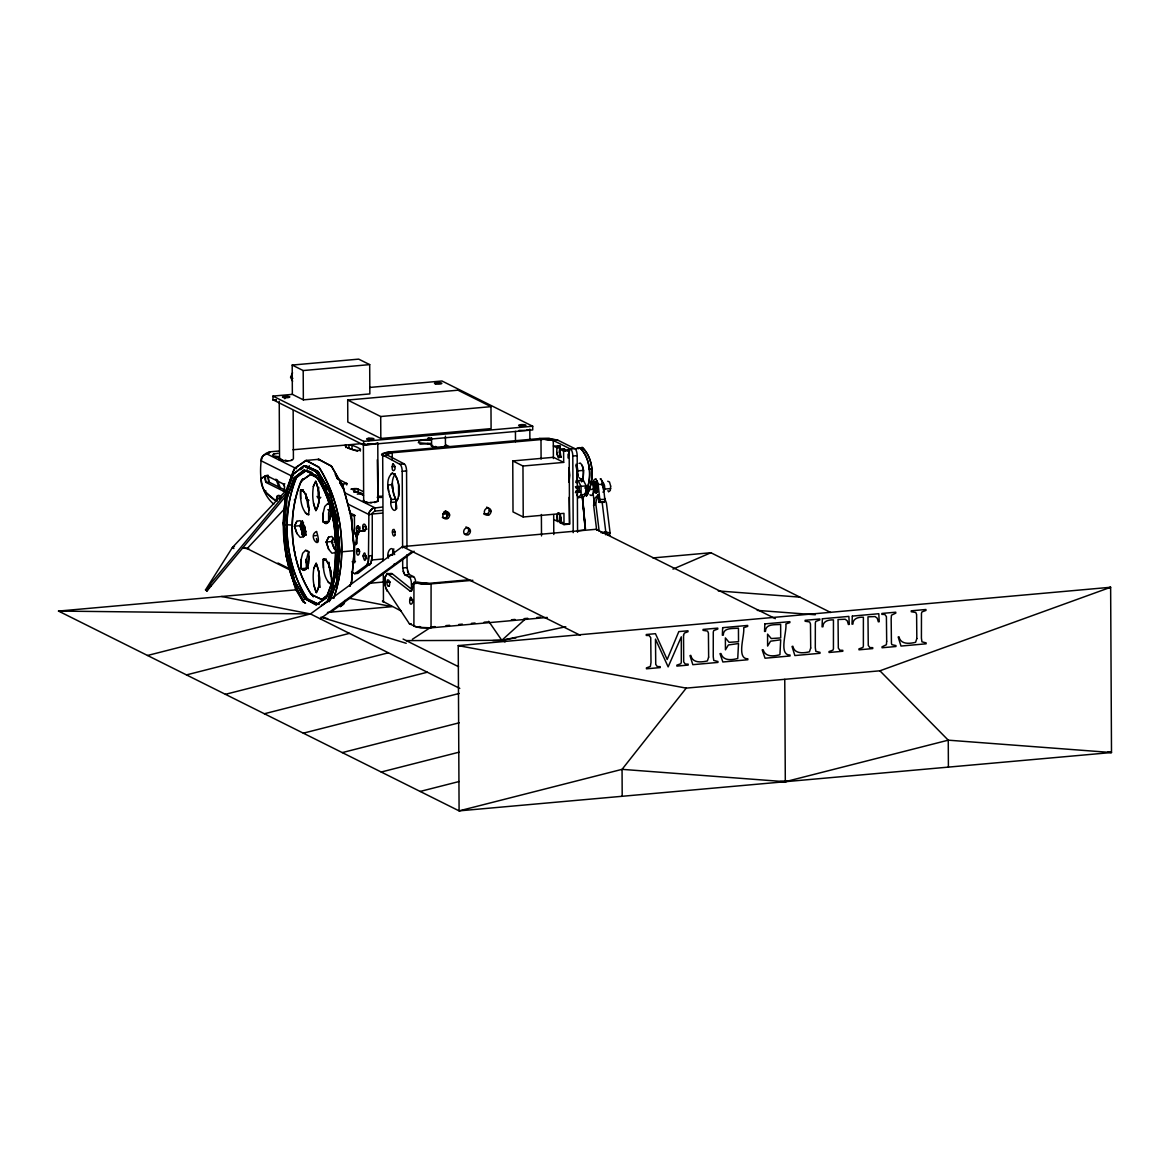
<?xml version="1.0" encoding="UTF-8"?>
<svg xmlns="http://www.w3.org/2000/svg" width="1170" height="1170" viewBox="0 0 1170 1170"><rect width="100%" height="100%" fill="white"/><g stroke="black" fill="none" stroke-linecap="round" stroke-linejoin="round"><path stroke-width="1.5" d="M469.653 579.706L429.683 583.289L413.946 582.441L413.902 626.228L420.981 627.822L431.043 627.837L547.311 617.438M417.383 582.134L431.086 584.049L431.043 627.837L417.193 627.281L409.441 623.829L385.588 587.866M269.597 452.38C270.621 450.859 259.784 455.305 261.129 460.79C259.491 476.453 260.866 493.096 273.736 504.168M596.685 530.259L593.614 505.206L594.96 498.23L598.148 494.764L599.069 502.354L599.961 500.716M605.036 500.716L604.144 502.354L599.069 502.354M586.594 493.477L586.521 495.904L588.554 491.254L586.068 493.667L586.521 495.904L584.561 494.047M303.366 489.733L300.602 489.981C300.207 498.332 300.778 508.248 307.037 514.39L308.719 514.683C309.158 506.668 308.368 497.996 303.571 491.268L300.602 489.981L300.661 498.712M326.123 558.924L323.359 559.172C322.964 567.538 323.549 577.453 329.794 583.581L331.49 583.889C331.914 575.859 331.125 567.187 326.328 560.474L323.359 559.172L323.432 567.918M300.983 559.977L301.012 568.693L303.615 570.346L306.057 569.293L308.353 564.247L308.924 551.977L307.227 550.602L305.545 550.353L302.65 553.278L300.983 559.977L301.012 568.693L303.981 570.36L306.672 568.503L308.514 563.472L309.158 556.32M308.193 552.781L306.525 559.479L306.555 568.196L301.012 568.693M323.139 513.177L323.169 521.893L325.772 523.546L328.214 522.478L330.496 517.447L331.3 509.52L330.671 516.672L328.828 521.688L326.137 523.56L323.169 521.893L323.139 513.177L324.792 506.478L327.702 503.553L329.384 503.787M330.335 505.981L328.682 512.679L328.697 521.396L323.169 521.893M305.56 603.077L304.244 602.331C283.579 571.033 281.063 531.385 285.729 495.1L293.129 474.333L303.527 465.923L315.447 471.115C340.134 508.365 344.331 559.567 327.761 600.868L321.37 605.65L327.015 601.994C344.726 560.927 339.987 509.652 316.192 471.905L304.083 465.865L293.187 474.289M304.332 598.06L294.504 580.495L287.484 554.185L284.866 524.643L287.206 497.469L294.24 477.696L304.463 470.033L315.871 475.722C335.98 505.264 338.218 543.187 333.742 577.673L326.05 598.221L315.841 604.861L304.609 598.543L316.543 604.817L326.752 597.168L333.742 577.673M292.149 476.263L261.129 460.79L262.782 455.964L269.597 452.351M333.348 579.296L333.392 578.667C338.232 543.67 336.331 504.636 315.154 474.991L303.937 470.106L293.977 478.135L287.25 497.411M559.435 452.073L561.337 457.397C559.567 455.437 557.286 447.905 562.39 448.856L569.161 450.611L569.556 524.131L564.013 524.628L560.006 522.639L560.796 518.222L558.865 513.001L557.929 513.162L556.978 516.657M569.234 481.265L569.249 467.473M603.15 487.919L603.296 485.916L603.486 487.817M356.631 551.465L357.142 548.935L358.298 548.818C361.808 553.176 356.601 559.07 356.631 551.465L359.79 551.187M560.43 454.209L559.918 456.856L558.573 457.631L556.671 452.322M569.029 478.413L569.029 472.08M560.62 521.059L560.006 522.639L562.77 522.39M586.901 487.349L587.091 489.557L588.115 489.104M303.235 601.965C280.581 562.712 276.895 511.217 294.065 469.185L305.692 460.453L318.693 466.947C342.898 504.972 348.28 555.852 333.669 598.338C348.25 556.101 342.81 505.703 319.293 467.605L306.496 460.41L294.869 467.971L286.635 488.841L283.374 522.683L286.431 556.847L295.498 589.153L303.249 601.819M354.349 549.52L351.614 581.548L349.976 586.258L351.526 581.987L354.349 549.52L351.57 518.149L349.011 508.541M393.164 463.846C398.663 469.36 390.253 475.751 392.608 464.271L393.135 463.846M388.513 558.105C385.676 553.205 392.184 542.792 394.158 552.825M395.036 534.997C393.164 538.931 391.438 530.99 392.945 529.601L394.071 529.425L395.007 531.692M327.527 595.15L321.662 599.552L311.059 594.272C290.321 561.498 286.387 517.359 300.939 481.426L310.43 474.318L316.763 477.477M316.558 531.531C323.739 553.761 306.35 536.123 316.543 531.516M337.662 574.119L336.594 577.249L337.706 573.973M336.565 582.85L339.797 550.821L336.404 516.072L328.492 488.855L317.523 470.94L305.604 465.748L318.269 471.715L329.267 490.742L336.945 518.968M359.058 531.619L357.611 532.511C356.484 531.121 355.431 525.272 358.181 525.856M359.775 529.63L359.804 526.734M364.616 531.019L364.002 530.712C359.716 522.844 367.731 521.118 365.172 530.61L359.146 531.356L356.558 537.79L355.578 544.445M363.051 555.984C366.137 544.562 366.546 570.243 363.051 555.984L366.21 555.706L366.795 558.851M390.912 474.201L392.169 473.177L394.597 474.245C399.54 482.113 401.339 493.857 396.045 501.93C398.092 517.637 388.411 508.204 391.263 499.531C388.338 491.912 384.769 479.159 392.272 473.163L394.743 474.406L396.996 478.281L398.56 484.044L398.619 496.519M396.805 508.614L395.621 499.151C392.462 491.575 390.136 480.87 395.27 473.806M395.05 534.88L395.036 531.838M592.386 482.932C595.779 483.005 596.583 490.844 593.804 492.994M389.113 586.272C386.568 587.223 386.597 581.388 387.431 579.896C389.99 579.121 390.034 584.591 389.142 586.258M410.714 597.329C416.257 603.033 407.628 609.117 410.143 597.738L410.685 597.343M603.34 489.835L603.691 485.989L602.243 483.766M329.911 593.234L322.145 599.493L311.717 594.96C290.028 562.112 286.138 516.57 301.597 480.446L311.074 474.274L319.395 478.954M336.448 516.599L339.797 550.821L336.755 582.353L329.092 601.804M396.337 505.074L395.665 509.125M577.439 491.224L578.974 492.087L579.311 488.168M313.414 486.31C312.141 494.398 312.492 503.012 315.9 510.573C321.121 501.828 319.322 490.332 315.754 481.279L313.414 486.31L315.754 481.279C319.191 490.479 320.931 501.637 315.9 510.573L313.502 503.173M318.781 487.407L318.123 493.813L319.044 502.676M313.838 568.327C312.565 576.43 312.916 585.044 316.339 592.59C321.545 583.845 319.746 572.364 316.178 563.297L313.838 568.327L316.178 563.297C319.615 572.51 321.355 583.654 316.339 592.59L313.926 585.19M319.059 571.033L318.562 575.83L320.17 587.384M560.664 520.855L560.796 518.895M599.961 500.818L598.148 484.409L595.866 479.13M605.007 500.994L603.223 484.424L600.941 479.13M594.623 491.97C599.552 494.047 596.568 477.36 593.877 483.751M294.723 552.927L294.84 551.889M576.371 481.031L578.053 475.839L576.664 465.324L577.263 466.962M557.227 514.537L557.812 521.542L560.576 521.293L560.006 514.288M559.991 514.39L559.743 516.409M583.172 481.323C582.748 475.444 585.409 467.634 580.335 463.086L579.033 463.393M596.788 492.862L595.325 490.61M351.483 572.057L354.715 573.68L366.546 565.198L368.418 561.819L368.886 514.537L369.325 512.094L372.031 508.804M354.715 573.68L357.874 573.388L371.065 563.019L372.25 555.604L372.25 513.118L374.795 511.071L381.859 510.442M442.348 517.447A3.656 3.305 -63.5 0 0 447.496 515.736A3.656 3.305 -63.5 0 0 445.185 510.91L447.423 512.504L446.852 516.774M595.106 483.912L597.197 481.791L596.1 482.245M583.26 475.678L583.479 470.369L582.148 465.426M392.945 551.494L393.851 548.92M602.009 481.733C605.036 483.093 605.826 490.332 602.989 492.19M610.667 486.208L610.316 490.479L608.722 491.678M267.842 475.312L265.18 476.248L264.932 479.144L266.292 482.596L283.33 491.093L284.471 489.937M347.665 503.948L368.886 514.537L369.442 511.802M292.617 381.259L290.584 377.208L292.573 372.791M569.19 455.379L569.161 450.611L563.618 451.108L559.611 449.104L560.196 447.759L557.315 446.326L560.094 446.077L560.137 455.627M472.87 580.305L426.699 584.254L413.946 582.441L412.103 589.314A5.982 2.208 84.9 0 1 409.939 590.952L387.343 573.534L385.062 577.088L385.076 585.731M568.942 482.332L569.746 475.298L569.059 468.205M603.764 488.46L603.457 485.141M356.397 542.836L354.554 544.679L354.656 562.843M599.186 531.341L595.705 502.939L598.148 494.764M284.208 490.713L284.588 486.793L283.286 483.941L266.263 475.444L261.232 478.442C260.106 489.075 268.573 495.729 276.31 501.33M333.772 585.249L332.587 588.642L333.699 585.307M345.004 600.459L343.878 603.676L340.441 606.455M562.975 449.69L564.335 448.841L565.271 451.108M296.931 533.505L294.489 526.193L296.873 521.264L300.12 520.65L303.396 524.511L305.838 531.838L303.454 536.767L300.207 537.381L296.931 533.505L294.489 526.193L296.873 521.264M302.474 533.023L300.032 525.696L302.401 520.767L300.032 525.696L302.474 533.023L304.653 535.597M336.565 550.631L335.22 552.606L331.958 553.22L328.682 549.344L326.255 542.017L328.624 537.103L331.87 536.489L336.521 543.684M336.419 551.436L332.85 545.512L331.797 541.534L332.821 538.58M593.512 481.323L592.81 484.424C593 482.508 593.643 477.945 596.378 479.291M335.805 539.663L334.05 542.383M329.838 600.678L337.267 579.984M344.858 600.576L343.57 604.188L340.236 606.689M393.837 565.11L394.217 564.042L393.749 565.256M557.315 514.361L558.192 512.986M596.173 492.965L595.194 492.336L597.139 492.351M285.802 494.925L293.129 474.333M301.465 481.733L302.65 478.735M307.33 466.859L306.993 467.722L309.553 465.806M335.41 540.759L335.79 539.794M587.969 494.164L588.7 489.864L595.325 488.767M330.598 496.358L329.18 493.696M560.196 447.759L557.432 448.008L556.818 449.485L556.92 454.472L558.573 457.631L559.509 457.47L560.474 453.858L559.611 449.104M265.488 475.663L265.634 481.806M576.825 494.764L578.258 497.586L583.406 497.133L586.228 494.31L586.185 485.857L583.318 480.212L578.17 480.68L576.298 482.552L577.6 474.318L576.064 464.256M397.975 498.917L396.045 501.93M303.454 536.767L305.838 531.838L303.396 524.511M328.682 549.344L326.255 542.017L328.624 537.103M334.225 548.847L331.797 541.534L333.377 538.244M586.155 491.312L585.585 492.336C592.166 478.779 590.952 458.669 579.954 447.715L576.064 448.753L579.706 447.627C590.704 457.967 592.137 477.755 586.214 491.224M578.55 448.519L582.441 447.496C593.658 458.801 594.872 479.568 587.442 493.287L586.053 493.608M369.852 511.202L372.777 508.277L381.829 507.107M588.642 491.093C594.287 477.623 593.468 457.777 582.192 447.408L578.463 448.549M287.586 491.078L205.525 589.885L232.479 547.399L286.957 489.557M286.635 495.042L206.9 591.04L210.702 584.912M578.974 492.087L575.625 492.321M594.916 482.654L594.184 483.751L595.296 482.727M594.711 482.61C596.027 481.572 594.521 482.654 595.047 482.303M576.181 482.64L577.512 476.994L576.313 465.558M1107.098 588.115L1110.637 587.267L458.23 645.606L459.093 810.869L1111.5 752.529L1110.637 587.267L879.898 670.805L686.22 688.121L622.06 769.348L459.093 810.869L58.5 611.076L295.908 589.856M357.274 548.832L358.722 549.549M358.634 532.511L357.186 531.794M365.025 530.712L363.577 529.981M593.614 505.206L595.705 502.939M608.005 535.29L610.096 533.023L606.411 502.968L604.495 498.054M243.667 548.072L247.104 548.598L284.983 508.365M577.614 486.077L579.325 488.299M363.504 495.466L351.424 488.958M600.181 478.925L601.438 479.305M583.318 480.212L582.309 481.236L583.055 476.907L583.143 480.387M578.258 497.586L581.066 494.778L586.228 494.31L585.219 492.994M597.3 483.034L595.91 485.769L597.46 484.555M597.694 486.501L595.852 488.329L597.153 488.577M390.268 573.578L392.096 573.651L411.957 589.519M597.197 482.04L595.34 483.576M492.789 640.604L501.813 640.312L525.798 618.608M292.354 394.363L292.193 365.069L358.693 359.131L369.691 364.616L369.852 393.91L303.352 399.862L292.354 394.363L272.946 396.103L272.976 399.789L363.709 445.053L365.201 443.781M233.868 548.54L232.479 547.399L234.468 546.434M300.646 469.74L303.03 467.81M607.742 481.236L609.497 481.996L610.652 486.091M587.691 487.071L587.384 488.153M577.571 532.262L577.176 455.656A5.982 2.208 84.9 0 0 574.865 448.666L570.507 449.046L568.035 450.903L568.035 450.041M273.765 454.062L272.61 454.881L273.297 455.715L278.986 457.719M293.158 410.699L293.407 458.64C292.456 462.135 283.345 460.819 279.542 459.883L279.557 458.815M377.471 442.903L374.736 443.854M147.522 655.478L310.474 613.943L402.465 546.609L596.144 529.279L775.359 618.667M320.214 618.813L412.206 551.465M330.876 612.129L414.092 551.202M232.479 547.399L233.371 546.756M280.259 458.45L279.001 459.21L279.542 459.883L281.019 458.83M431.554 445.258L431.598 446.282L433.514 446.838M432.71 445.478L431.598 446.282L431.613 445.214M375.599 501.988L368.755 502.734L363.139 501.169M351.029 489.235L357.113 488.694L362.89 491.385M365.596 502.398L363.68 501.842L363.168 501.096L364.162 500.482M445.404 436.161L445.463 445.039C444.351 448.505 435.503 447.262 431.598 446.282L431.554 437.668M357.611 532.511L355.344 534.105L356.353 536.928M389.595 574.06L392.096 573.651L387.168 573.578L384.974 577.483L384.959 584.971L387.051 591.186M605.036 533.096L602.974 533.242L605.782 531.882L610.096 533.023M349.523 512.65L354.408 515.092L354.495 533.242L358.722 532.262M412.352 639.303L430.721 627.325M318.196 459.795L318.957 459.298L331.753 466.494L343.263 487.056L351.278 517.038L354.247 550.69L341.786 551.801M305.385 471.013L297.034 476.453C280.361 514.917 284.91 562.741 306.686 598.353L318.503 604.29M307.242 469.813L296.054 477.96C280.844 516.818 284.719 564.744 307.915 599.683L319.147 604.568M549.256 439.13L557.666 440.081L574.865 448.666M346.949 483.663L340.85 484.161M261.232 478.442L265.18 476.248M586.199 489.031L587.808 488.212M672.969 569.117L710.907 552.737L830.758 612.51M568.093 450.07L570.507 449.046A5.982 2.208 84.9 0 1 572.803 456.037L573.212 532.657M526.719 430.267L527.758 429.858M446.004 445.726L444.044 446.618M595.194 483.883L597.402 484.087M595.033 488.431L595.822 486.193L594.024 485.945M605.548 534.748L606.499 533.388L604.012 533.096M351.76 488.855L355.3 488.534M779.893 781.721L788.785 780.77M186.469 674.9L349.435 633.379M225.415 694.322L388.381 652.802M264.361 713.759L427.328 672.223M303.308 733.18L459.181 693.459M342.254 752.602L459.166 722.811M381.201 772.024L459.137 752.164M420.147 791.446L459.123 781.516M779.893 781.575L785.304 781.706L948.256 740.171L1111.5 752.529L1107.917 751.974M419.928 444.161L431.145 443.62L427.196 443.43M526.792 430.253L528.036 429.96M375.043 502.442L378.085 501.272L377.778 442.684M273.78 454.048L278.109 453.258M579.384 477.769C580.364 480.153 583.347 477.243 582.47 481.06M622.191 796.287L622.06 769.348L785.304 781.706L788.785 780.931M406.209 640.604L501.813 640.312L565.768 626.769M272.946 396.103L363.68 441.353L363.709 445.053L371.358 444.147M575.845 492L580.13 491.254L579.325 491.195M600.985 532.73L605.782 531.882L606.791 533.681M488.709 621.299L501.813 640.312L516.028 637.869M377.53 496.226L382.02 496.226M381.712 497.44L377.223 497.396M570.507 449.046L553.293 440.461L544.152 439.306L392.213 452.775L386.349 454.589L404.264 463.92A5.982 2.208 84.9 0 1 406.56 470.91L406.97 547.516M392.242 459.912L392.213 452.775L387.489 453.667L386.363 454.501L387.051 455.335L382.692 455.73L381.639 454.618L382.736 453.492L390.429 451.883L539.209 438.574L548.73 438.443L557.666 440.081L553.293 440.461L539.209 438.574L550.032 438.531M364.002 530.712L359.146 531.356L358.21 525.886M576.123 491.795L579.662 491.327M442.816 513.732L447.569 513.118M443.562 512.241L446.867 511.89M575.406 492.628L580.525 492.102M373.362 443.986L367 443.986M525.418 430.384L519.056 430.399M276.427 456.768L278.124 456.592M576.035 491.868L579.428 491.561M576.576 492.482L579.969 492.16M575.377 486.735L580.466 486.281M576.108 490.742L579.501 490.435M292.193 365.069L303.191 370.554L369.691 364.616M369.691 387.445L441.967 380.996L532.701 426.246L532.716 429.931L363.709 445.053M347.695 400.052L457.967 390.195L490.976 406.663L491.093 428.629L380.82 438.487L347.812 422.034L347.695 400.052L380.703 416.52L490.976 406.663M363.68 441.353L532.701 426.246M278.431 451.064L269.334 451.883L269.334 452.995M292.997 449.763L348.923 444.761A3.656 0.746 -0.3 0 1 351.951 445.214C373.055 452.775 348.616 451.313 345.194 445.814A3.656 0.76 -0.3 0 1 345.779 445.053L345.793 447.554M361.662 443.62L348.923 444.761L348.938 448.11L357.567 451.342M430.077 443.722L418.363 442.743C418.231 438.955 428.03 440.417 431.13 440.271L427.182 440.096M287.791 460.775L286.723 460.673M306.496 460.41L318.957 459.298M560.094 446.077L553.41 446.004L557.432 448.008M392.213 452.775L390.429 451.883L386.334 452.424L381.654 454.472L399.906 464.3L404.264 463.92M392.111 466.742L395.021 466.479M564.013 524.628L563.955 513.352L523.224 516.994L513.016 511.904L512.753 460.936L553.483 457.294L563.677 462.384L563.618 451.108M399.906 464.3A5.982 2.208 84.9 0 1 402.202 471.291L406.56 470.91M572.803 456.037L577.176 455.656M283.286 483.941L284.866 483.81M512.753 460.936L522.961 466.026L563.677 462.384M265.897 490.873L264.318 491.02L276.135 501.067M283.33 491.093L284.91 490.947M279.586 495.539L277.422 495.744C276.954 511.071 274.204 489.44 281.107 497.235M589.124 469.053L591.625 468.834M576.825 470.969L583.479 470.369M317.494 497.689L320.814 497.382M357.274 494.12L362.729 493.638M390.999 502.413L395.372 502.018M578.17 480.68L581.022 486.325L586.185 485.857L585.483 487.393L587.823 488.139M604.597 489.104L610.696 488.563M350.239 515.97L355.227 515.517M371.519 514.069L382.429 513.089M368.886 514.537L372.045 514.244M284.866 524.643L292.222 525.052M294.489 526.193L300.032 525.696M484.351 514.464L487.817 514.156M303.425 522.127A3.817 1.404 84.9 0 0 303.293 523.677L303.337 531.004L304.99 530.858A3.817 1.404 84.9 0 0 306.174 535.085M362.905 526.69L366.064 526.412L366.605 529.454M356.514 528.489L359.673 528.211M313.779 535.802L316.543 535.553M392.462 532.072L395.372 531.809M242.497 547.969L248.757 548.438M326.255 542.017L331.797 541.534M565.651 523.824L569.556 524.131L569.161 497.352M354.554 544.679L356.133 544.533M337.72 551.011L339.797 550.821M578.185 530.668L585.307 530.025L582.338 496.372M388.279 555.487L392.637 555.092M352.141 561.746L355.461 561.454M371.767 559.991L382.678 559.026M403.957 573.666L402.714 567.976L407.072 567.582L406.999 554.814M403.109 571.194L405.01 574.967L409.368 574.572L413.536 576.649A5.982 2.208 84.9 0 1 415.833 583.64M405.01 574.967L409.178 577.044L413.536 576.649M368.389 583.377L382.897 582.075M652.918 557.929L710.907 552.737M386.934 582.324L390.37 582.016M409.178 577.044A5.982 2.208 84.9 0 1 411.474 584.035L413.653 583.83M409.939 590.952L411.65 590.806M409.646 600.181L413.083 599.874M327.468 612.436L392.038 606.66L349.377 598.279M409.441 623.829L411.167 623.668M431.452 626.915L435.079 626.593M445.989 625.614L449.616 625.292M458.698 624.487L462.34 624.151M471.422 623.347L475.049 623.025M484.131 622.206L487.773 621.884M511.392 619.764L515.019 619.442M524.101 618.637L527.743 618.301M536.825 617.497L540.452 617.175M585.044 488.358L586.185 488.285M348.06 448.125L348.938 448.11M431.086 584.049L421.039 584.02L413.946 582.441M443.649 512.489L447.306 512.372M442.86 513.893L447.73 513.747M329.647 597.577L332.265 597.534M599.991 499.444L605.051 499.458M599.625 501.754L604.685 501.769M459.781 688.413L310.474 613.943L58.5 611.076L62.127 611.515M275.857 400.184L272.976 399.789L276.252 399.921M355.855 488.563L356.748 488.65M355.314 491.868C348.894 491.809 363.095 491.605 362.919 494.72M355.885 491.897L356.762 492M435.957 446.53L434.962 446.662L435.84 446.75M442.699 446.896L441.485 447.028M279.235 401.295L279.542 459.883L282.643 460.059M285.729 460.57L286.46 460.775M366.488 502.003L363.68 501.842L363.373 443.254M374.912 502.456L374.385 502.515M718.307 590.952L799.929 597.139M757.253 610.389L815.3 614.776M428.498 438.18L431.628 438.443M376.725 501.184L378.027 501.316L377.325 459.766M283.169 460.629L279.542 459.883M365.844 502.442L367.307 502.588M272.976 399.789L275.959 400.111M370.13 502.559L371.665 502.734M279.191 456.797L275.681 456.402L278.84 457.748M433.631 446.838L434.86 446.984M463.627 646.264L458.23 645.606L686.22 688.121M596.32 482.289L597.051 482.391M596.349 492.468L594.067 491.853L595.647 492.658M419.372 626.608L420.63 626.798L419.577 626.637M291.111 460.293L291.549 459.971M221.598 596.495L310.474 613.943M431.35 444.468L428.542 443.869L430.969 444.541M606.045 534.09L610.36 535.246M322.569 617.263L327.761 618.681M320.931 617.146L406.224 643.295M285.173 460.19L287.016 460.775M300.602 489.981L303.205 490.917L305.662 494.427L308.017 501.784L308.909 510.544M323.359 559.172L325.962 560.123L328.434 563.633L330.788 570.989L331.666 579.75M585.263 487.422L587.062 488.621M602.272 483.678L603.354 484.892M308.046 470.808L312.244 472.622M327.702 503.553L331.066 505.177M305.545 550.353L308.924 551.977M445.975 444.951L450.772 447.335M290.584 377.208L292.851 378.334M553.805 519.538L557.812 521.542L557.212 519.48M489.279 510.456L491.064 511.334M447.832 514.156L449.616 515.049M468.643 530.229L470.428 531.121M318.167 459.342L331.154 465.821L342.942 486.237L351.512 517.93M337.004 478.471L346.949 483.619M340.251 483.415L343.483 485.023M296.434 468.658L266.058 453.507L266.058 454.34M344.404 492.585L374.78 507.736L374.795 511.071M316.982 496.416L320.229 498.04M402.465 546.609L580.349 635.325M305.853 498.727L308.997 500.292M327.819 509.667L330.949 511.231M284.939 490.04L269.451 482.318C267.111 479.364 267.901 468.614 268.793 481.528M501.813 640.312L505.06 641.935M401.281 611.091L382.4 601.087L383.453 602.199L383.307 573.271M277.977 563.019L289.341 568.678M247.104 548.598L290.935 570.448M403.094 639.054L458.552 666.71M305.341 512.943L308.719 514.683M328.112 582.148L331.49 583.889M209.708 585.088L211.083 586.243M205.452 589.812L206.841 590.967M409.368 574.572L407.467 570.799M357.654 532.964L358.62 534.061M354.495 533.242L355.344 534.105L358.225 532.818L356.558 537.79L355.534 534.5M580.7 479.013L581.622 481.908M558.865 513.001L560.415 515.911M879.898 670.805L948.256 740.171L948.402 767.11M607.844 490.727L608.663 491.649M268.851 481.66L269.451 482.318L265.765 482.011M577.263 467.049L578.024 471.422M596.159 492.117L594.141 490.669M568.956 448.885L569.658 450.859M392.959 549.973L394.656 554.536M324.807 487.173L326.649 490.171M311.469 593.76L313.224 596.627M593.658 484.892L594.184 485.974M596.832 490.713L597.592 492L596.685 490.976M336.346 476.526L337.984 479.349M342.971 487.992L339.622 482.186L343.761 489.572M325.333 487.071L326.971 489.894L325.406 487.1M311.673 593.848L313.282 596.656M305.136 599.128L294.796 581.227L287.542 554.39M304.8 602.959L293.743 583.552M335.161 474.216L336.945 477.404M329.15 493.769L330.744 496.636M324.646 487.159L326.313 490.157M602.17 480.607L603.223 484.424L598.148 484.409L597.095 480.592M408.315 573.285L407.072 567.582M309.421 509.535L307.944 506.61L305.955 493.74M366.561 529.293L366.312 528.401M363.402 529.571L363.153 528.679M356.996 531.385L356.762 530.493M358.912 549.958L359.161 550.865M284.208 485.345L284.456 486.237M277.188 479.759L280.464 488.226M275.901 479.115L279.177 487.583M560.576 521.293L559.977 519.231M335.146 540.35L336.609 544.752M389.288 494.588L391.263 499.531L395.621 499.151L393.661 494.193L392.389 484.614L388.03 485.009L388.615 491.532M582.499 497.031L585.409 528.855L582.543 497.001M332.646 509.155L331.71 505.893L332.572 509.14M334.079 514.039L335.015 517.301M305.97 560.313L307.447 565.388M305.838 559.26L307.564 565.593M305.897 560.079L308.251 568.722M333.874 514.025L334.737 517.272M305.794 559.947L307.666 567.947M601.863 484.029L602.199 485.521M557.125 519.1L556.978 516.994M332.631 516.438L333.45 520.226M328.711 562.946L330.7 575.816M602.097 501.813L605.782 531.882M593.131 493.652L594.565 505.338M560.503 516.175L560.81 518.705M294.445 499.531L294.577 500.702M336.711 574.28L337.048 577.6M302.679 535.348L301.494 523.151L302.606 535.509M283.374 522.683L285.992 549.505M279.849 498.669L280.288 495.919L279.849 499.107M336.784 574.558L337.077 577.688M582.28 496.138L585.307 530.025M351.19 516.526L354.247 550.69M337.677 524.584L337.998 528.05M302.167 534.719L301.231 524.248L301.948 533.344M337.735 524.803L338.042 528.226M338.803 536.811L339.095 540.233M559.743 516.745L559.903 518.851M328.931 562.17L328.975 567.421M306.174 494.72L306.204 498.215M784.763 679.317L785.304 781.706M581.022 486.325L581.066 494.778M568.05 454.165L568.079 457.997M560.459 514.844L560.474 519.612M553.293 440.461L553.395 458.552M553.688 514.61L553.79 534.5M540.993 439.467L541.096 459.108M541.388 514.493L541.505 535.918M529.834 429.097L529.878 439.744M522.961 466.026L523.224 516.994M515.443 431.379L515.487 441.719M411.474 584.035L411.504 589.3M402.202 471.291L402.612 547.911M402.655 558.851L402.714 567.976M392.374 483.137L392.403 488.49M392.725 551.011L392.74 554.595M382.692 455.73L383.248 560.606M380.703 416.52L380.82 438.487M368.901 438.253L368.916 440.71M360.345 449.397L360.36 451.064M358.049 488.958L358.078 492.307M356.996 536.577L357.04 543.64M351.951 445.214L351.98 448.549M346.686 483.298L346.7 484.965M304.975 526.456L304.99 530.858M303.191 370.554L303.352 399.862M284.763 396.294L284.778 398.751M328.682 512.679L328.697 521.396M306.525 559.479L306.555 568.196M486.53 507.195A3.656 3.305 -63.5 0 1 488.958 512.007A3.656 3.305 -63.5 0 1 483.766 513.703M465.909 526.968A3.656 3.305 -63.5 0 1 468.57 531.019A3.656 3.305 -63.5 0 1 464.461 534.076M430.428 438.443A19.173 3.949 -0.3 0 1 427.796 438.223M304.507 535.231A3.817 1.404 84.9 0 1 303.337 531.004M306.087 533.959A3.817 1.404 84.9 0 1 305.692 535.085M317.172 541.242A7.035 2.603 84.9 0 1 316.426 538.478M591.084 481.119A7.488 2.764 84.9 0 1 593.351 491.005A7.488 2.764 84.9 0 1 589.914 494.793M569.103 471.554A13.47 4.987 84.9 0 1 569.073 478.925M822.378 618.769L822.057 626.842L822.963 626.754C822.744 621.007 828.916 619.603 833.449 619.924L833.435 648.721L832.952 650.14L829.033 651.558L829.047 652.494L842.795 651.266L842.795 650.33L839.884 650.257L838.32 648.078L838.042 619.515L845.179 619.237L847.314 620.89L848.382 624.487L849.288 624.4L848.864 616.4L822.378 618.769M852.316 616.093L851.994 624.166L852.901 624.078C852.681 618.33 858.853 616.926 863.387 617.248L863.372 646.045L862.89 647.463L858.97 648.882L858.985 649.818L872.732 648.59L872.732 647.653L869.822 647.58L868.257 645.401L867.979 616.839L875.101 616.561L877.251 618.213L878.319 621.811L879.226 621.723L878.802 613.723L852.316 616.093M722.665 627.676L722.343 635.222L723.279 635.149C723.265 627.105 733.268 628.875 738.445 628.144L738.519 641.701L729.071 642.33L725.371 637.899L725.444 649.833L728.384 644.962L738.519 643.544L737.743 658.491C731.762 660.07 723.221 661.167 720.954 653.547L720.003 653.635L722.841 661.986L747.849 659.748L747.849 658.812C736.091 658.915 744.954 635.208 743.667 627.749L747.674 626.374L747.674 625.438L722.665 627.676M764.858 623.903L764.536 631.449L765.472 631.376C765.458 623.332 775.461 625.102 780.639 624.37L780.697 637.928L771.249 638.557L767.564 634.125L767.622 646.059L770.562 641.189L780.712 639.785L779.922 654.717C773.955 656.297 765.414 657.394 763.147 649.774L762.182 649.862L765.034 658.213L790.043 655.975L790.028 655.039C778.284 655.141 787.132 631.434 785.845 623.976L789.867 622.601L789.852 621.665L764.858 623.903M708.64 657.16L707.397 660.933C701.342 662.352 692.494 663.346 690.783 655.361L689.993 655.609L692.816 664.677L717.941 662.425L717.941 661.489L713.759 660.45L713.247 656.75L713.276 631.976L713.773 630.528L717.766 629.05L717.766 628.115L703.068 629.431L703.068 630.367L707.587 631.069L708.42 633.116L708.64 657.16M810.708 648.034L809.45 651.807C803.395 653.211 794.562 654.22 792.836 646.235L792.046 646.483L794.869 655.551L819.994 653.299L819.994 652.363L815.826 651.324L815.3 647.624L815.344 622.849L815.826 621.402L819.819 619.924L819.819 618.988L805.121 620.305L805.135 621.241L809.64 621.943L810.488 623.99L810.708 648.034M916.827 638.542L915.583 642.33C909.529 643.734 900.681 644.743 898.955 636.743L898.18 636.992L901.002 646.059L926.128 643.807L926.113 642.871L921.945 641.833L921.419 638.133L921.463 613.358L921.96 611.91L925.953 610.433L925.938 609.497L911.255 610.813L911.255 611.749L915.759 612.451L916.607 614.499L916.827 638.542M683.543 635.164L683.689 661.913L685.254 664.077L688.165 664.15L688.165 665.087L676.874 666.096L676.874 665.16L680.808 663.741L681.291 662.322L681.32 636.816L668.143 666.885L655.478 639.127L655.741 664.414L657.291 666.578L660.216 666.651L660.216 667.587L646.44 668.816L646.44 667.88L650.359 666.476L651.003 662.469L650.739 637.694L649.174 635.515L646.264 635.456L646.264 634.52L655.449 633.687L667.178 659.5L678.805 631.61L687.989 630.776L688.004 631.712L684.362 633.087L683.543 635.164M369.091 555.896L367.906 563.311L366.546 565.198L369.705 564.92L371.065 563.019L372.25 555.604L369.091 555.896M886.684 641.262L886.392 644.728L882.034 646.82L882.048 647.756L895.942 646.513L895.942 645.577L891.876 644.699L891.438 643.354L891.16 618.681L891.452 615.215L895.767 613.139L895.767 612.202L881.873 613.446L881.873 614.382L884.769 614.425L886.407 616.59L886.684 641.262M595.325 485.901L594.755 487.232L595.325 485.901M579.208 487.48L575.816 487.802L579.121 487.539M587.369 493.214L586.96 492.438L587.369 493.214M489.045 514.8A3.656 3.305 -63.5 0 0 489.674 508.599A3.656 3.305 -63.5 0 0 484.322 511.539A3.656 3.305 -63.5 0 0 489.045 514.8M447.598 518.515A3.656 3.305 -63.5 0 0 448.227 512.299A3.656 3.305 -63.5 0 0 442.874 515.239A3.656 3.305 -63.5 0 0 447.598 518.515M468.409 534.588A3.656 3.305 -63.5 0 0 469.053 528.372A3.656 3.305 -63.5 0 0 463.686 531.312A3.656 3.305 -63.5 0 0 468.409 534.588M519.787 425.895A3.656 0.746 -0.3 0 0 525.871 425.514A3.656 0.746 -0.3 0 0 521.352 424.622A3.656 0.746 -0.3 0 0 519.787 425.895M435.649 383.935A3.656 0.746 -0.3 0 0 441.748 383.555A3.656 0.746 -0.3 0 0 437.214 382.663A3.656 0.746 -0.3 0 0 435.649 383.935M283.593 397.537A3.656 0.746 -0.3 0 0 289.692 397.156A3.656 0.746 -0.3 0 0 285.158 396.264A3.656 0.746 -0.3 0 0 283.593 397.537M368.448 439.598A3.656 0.746 -0.3 0 0 373.932 438.925A3.656 0.746 -0.3 0 0 368.477 438.297A3.656 0.746 -0.3 0 0 368.448 439.598"/></g></svg>
